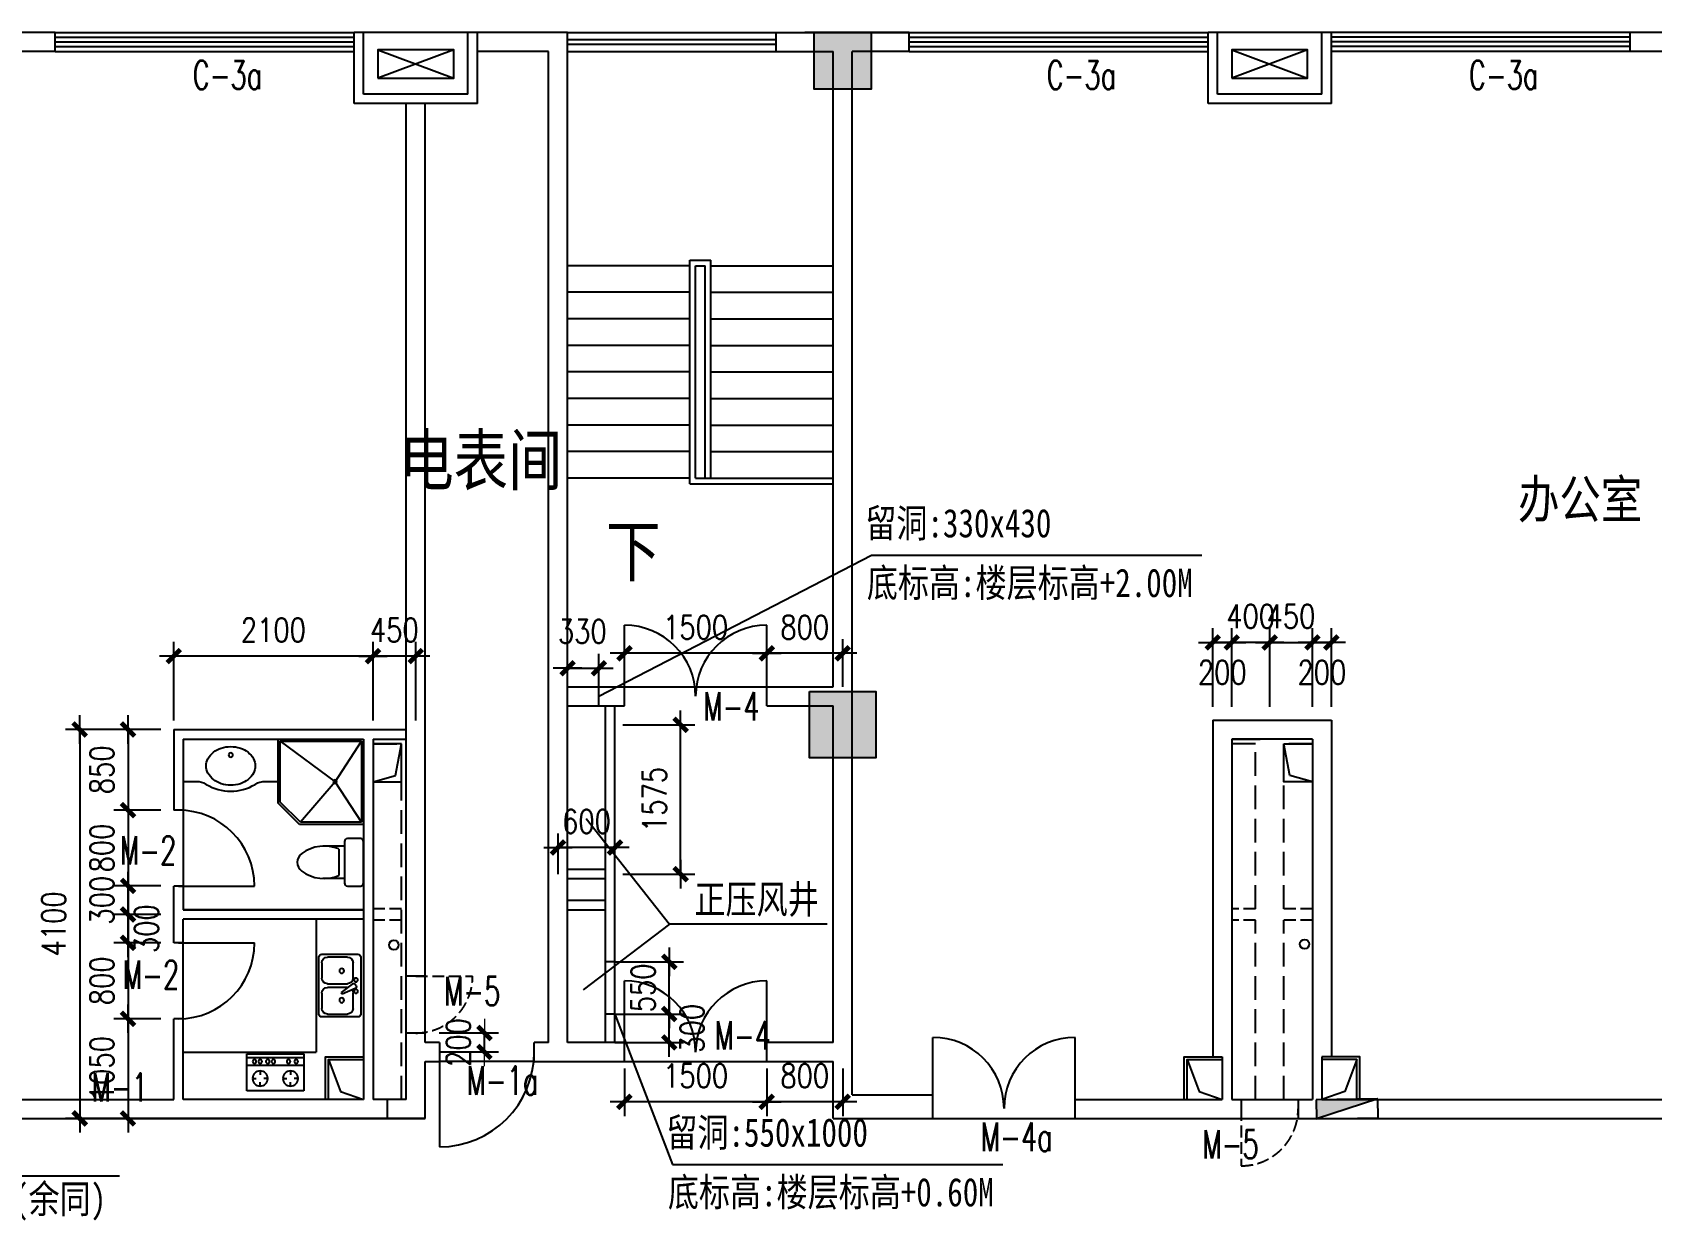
# Model space of a CAD drawing. Extents: x -357449 to -117302, y 127569 to 244935.
# Drawn here: x -150607 to -133542, y 219799 to 232327 of the extents above; entities that cross this region are included whole.
import ezdxf

# ---------------------------------------------------------------- set-up
doc = ezdxf.new("R2010")
doc.units = 0
doc.header["$MEASUREMENT"] = 0
doc.linetypes.add('DASH', pattern=[0.35, 0.25, -0.1])
doc.layers.get('0').update_dxf_attribs({"linetype": 'CONTINUOUS'})
doc.layers.get('DEFPOINTS').update_dxf_attribs({"linetype": 'CONTINUOUS'})
for name, color, linetype in [('1', 8, 'CONTINUOUS'), ('2', 4, 'CONTINUOUS'), ('COLUMN', 4, 'CONTINUOUS'), ('DIM', 7, 'CONTINUOUS'), ('F', 31, 'CONTINUOUS'), ('JAJU', 8, 'CONTINUOUS'), ('WALL', 1, 'CONTINUOUS'), ('WINDOW', 4, 'CONTINUOUS'), ('WINDOWS', 4, 'CONTINUOUS'), ('阳台', 4, 'CONTINUOUS')]:
    doc.layers.add(name, color=color, linetype=linetype)
doc.layers.add('AXIS', color=3, linetype='CONTINUOUS', lineweight=9)
doc.styles.add('CHINA', font='SimSun.ttf', dxfattribs={"width": 0.85, "height": 150})
doc.styles.add('DIM_FONT', font='SIMPLEX.shx', dxfattribs={"width": 0.8})
doc.styles.add('FS', font='txt.shx', dxfattribs={"width": 0.66, "height": 150, "bigfont": 'fs.shx'})
doc.styles.add('H1', font='SimSun.ttf')
doc.dimstyles.new('DIMN-200', dxfattribs={"dimtxt": 300, "dimasz": 1, "dimexe": 250, "dimexo": 0, "dimgap": 150, "dimtad": 1, "dimdec": 0, "dimdsep": 46, "dimtxsty": 'DIM_FONT', "dimblk": '_DIMX', "dimcen": 2.5, "dimclrd": 256, "dimclre": 256, "dimclrt": 4, "dimadec": 0, "dimazin": 0, "dimtfac": 1, "dimtdec": 0, "dimtix": 1, "dimtmove": 2, "dimatfit": 3, "dimldrblk": '_DIMX', "dimfxl": 0, "dimtolj": 1, "dimtzin": 0, "dimarcsym": 0})
doc.dimstyles.get("Standard").update_dxf_attribs({"dimtxt": 375, "dimasz": 1, "dimexe": 150, "dimexo": 0, "dimgap": 200, "dimtad": 1, "dimdec": 0, "dimzin": 0, "dimdsep": 46, "dimtxsty": 'DIM_FONT', "dimblk1": '_DIMX', "dimblk2": '_DIMX', "dimsah": 1, "dimcen": 200, "dimclrd": 256, "dimclre": 256, "dimclrt": 4, "dimadec": 0, "dimazin": 0, "dimtfac": 1, "dimtdec": 0, "dimtix": 1, "dimtmove": 2, "dimatfit": 3, "dimldrblk": '_DIMX', "dimfxl": 0, "dimtolj": 1, "dimtzin": 0, "dimarcsym": 0})

# ---------------------------------------------------------------- blocks, each defined once
blk = doc.blocks.new('A$C6F837C5C')
at = {"layer": '1'}
blk.add_lwpolyline([(259, 407, 0.078966), (157, 391, 0.088152), (76, 347, 0.105269), (19, 279, 0.121685), (0, 203, 0.121685), (19, 128, 0.105269), (76, 60, 0.088152), (157, 16, 0.078966), (259, 0, 0.078966), (360, 16, 0.088152), (441, 60, 0.105269), (498, 128, 0.121685), (517, 203, 0.121685), (498, 279, 0.105269), (441, 347, 0.088152), (360, 391, 0.078966)], format="xyb", close=True, dxfattribs=at)
blk.add_circle((259, 88), 22, dxfattribs=at)
blk = doc.blocks.new('A$C13156595')
for p, q in [((900, 900), (0, 900)), ((0, 900), (0, 0)), ((877, 877), (22, 877)), ((22, 877), (22, 22)), ((300, 450), (22, 877)), ((877, 877), (300, 450)), ((877, 234), (877, 877)), ((900, 225), (900, 900)), ((22, 22), (300, 450)), ((300, 450), (666, 22)), ((666, 22), (877, 234)), ((675, 0), (900, 225)), ((0, 0), (675, 0)), ((22, 22), (666, 22))]:
    blk.add_line(p, q)
blk.add_circle((300, 450), 18.7)
blk = doc.blocks.new('A$C571F03B5')
for p, q in [((0, 470), (0, 30)), ((170, 500), (30, 500)), ((200, 30), (200, 470)), ((200, 420), (430, 420)), ((260, 110), (260, 390)), ((30, 0), (170, 0)), ((200, 80), (430, 80))]:
    blk.add_line(p, q)
for centre, radius, start, end in [((30, 470), 30, 90, 180), ((170, 470), 30, 0, 90), ((413, 23), 398, 53.3619, 112.5495), ((590, 250), 110, 303.4509, 56.5491), ((30, 30), 30, 180, 270), ((170, 30), 30, 270, 0), ((413, 477), 398, 247.4505, 306.6381)]:
    blk.add_arc(centre, radius, start, end)
at = {"style": 'DIM_FONT', "text_generation_flag": 4, "width": 0.8, "flags": 9}
for tag in ['YSIZE', 'XSIZE']:
    blk.add_attdef(tag, (0, 250), '', height=0.5, rotation=90, dxfattribs=at)
blk = doc.blocks.new('A$C54757736')
for p, q in [((0, 410), (0, 30)), ((630, 440), (30, 440)), ((90, 360), (250, 360)), ((299, 382), (241, 246)), ((259, 236), (347, 355)), ((328, 393), (342, 385)), ((410, 360), (570, 360)), ((660, 30), (660, 410)), ((30, 90), (30, 300)), ((241, 246), (259, 236)), ((310, 299), (310, 90)), ((350, 90), (350, 300)), ((630, 300), (630, 90)), ((250, 30), (90, 30)), ((570, 30), (410, 30)), ((30, 0), (630, 0))]:
    blk.add_line(p, q)
for centre, radius in [((270, 390), 20), ((390, 390), 20), ((175, 240), 25), ((485, 240), 25)]:
    blk.add_circle(centre, radius)
for centre, radius, start, end in [((30, 410), 30, 90, 180), ((90, 300), 60, 90, 180), ((250, 300), 60, 56.607, 90), ((318, 375), 20, 60, 159.4623), ((332, 367), 20, 320.5377, 60), ((410, 300), 60, 90, 180), ((570, 300), 60, 360, 90), ((630, 410), 30, 360, 90), ((30, 30), 30, 180, 270), ((90, 90), 60, 180, 270), ((250, 90), 60, 270, 360), ((410, 90), 60, 180, 270), ((570, 90), 60, 270, 360), ((630, 30), 30, 270, 360)]:
    blk.add_arc(centre, radius, start, end)
blk = doc.blocks.new('A$C58910DAE')
for p, q in [((0, 600), (0, 0)), ((390, 600), (0, 600)), ((130, 540), (130, 500)), ((270, 0), (270, 600)), ((350, 0), (350, 600)), ((390, 0), (390, 600)), ((50, 460), (90, 460)), ((130, 380), (130, 420)), ((210, 460), (170, 460)), ((130, 220), (130, 180)), ((0, 0), (390, 0)), ((50, 140), (90, 140)), ((130, 60), (130, 100)), ((210, 140), (170, 140))]:
    blk.add_line(p, q)
for centre, radius in [((130, 460), 80), ((310, 520), 20), ((310, 440), 20), ((130, 140), 80), ((310, 280), 20), ((310, 220), 20), ((310, 140), 20), ((310, 80), 20)]:
    blk.add_circle(centre, radius)
blk = doc.blocks.new('_DIMX')
blk.add_line((-150, 0), (150, 0))
at = {"const_width": 50}
blk.add_lwpolyline([(-70, -70), (70, 70)], dxfattribs=at)
blk = doc.blocks.new('*D507')
at = {"layer": 'DEFPOINTS', "color": 0}
for p in [(-145067, 223732), (-145067, 223452), (-144467, 223452)]:
    blk.add_point(p, dxfattribs=at)
at = {"layer": 'WINDOW', "lineweight": -2}
for p, q in [((-145068, 223732), (-145069, 223732)), ((-145067, 223452), (-145067, 223882)), ((-144467, 223732), (-145067, 223732)), ((-144467, 223452), (-144467, 223882)), ((-144466, 223732), (-144465, 223732))]:
    blk.add_line(p, q, dxfattribs=at)
blk.add_blockref('_DIMX', (-145067, 223732), dxfattribs=at)
at = {"layer": 'WINDOW', "lineweight": -2, "rotation": 180}
blk.add_blockref('_DIMX', (-144467, 223732), dxfattribs=at)
at = {"layer": 'WINDOW', "color": 4, "insert": (-144767, 224007), "char_height": 250, "attachment_point": 5, "style": 'DIM_FONT'}
blk.add_mtext('\\A1;600', dxfattribs=at)
blk = doc.blocks.new('*D515')
at = {"layer": 'DEFPOINTS', "color": 0}
for p in [(-149117, 225751), (-149117, 225071), (-147017, 225071)]:
    blk.add_point(p, dxfattribs=at)
at = {"layer": 'WINDOWS', "lineweight": -2}
for p, q in [((-149117, 225071), (-149117, 225901)), ((-147017, 225071), (-147017, 225901)), ((-147018, 225751), (-149116, 225751))]:
    blk.add_line(p, q, dxfattribs=at)
at = {"layer": 'WINDOWS', "lineweight": -2, "rotation": 180}
blk.add_blockref('_DIMX', (-149117, 225751), dxfattribs=at)
at = {"layer": 'WINDOWS', "lineweight": -2}
blk.add_blockref('_DIMX', (-147017, 225751), dxfattribs=at)
at = {"layer": 'WINDOWS', "color": 4, "insert": (-148067, 226026), "char_height": 250, "attachment_point": 5, "style": 'DIM_FONT'}
blk.add_mtext('\\A1;2100', dxfattribs=at)
blk = doc.blocks.new('*D516')
at = {"layer": 'DEFPOINTS', "color": 0}
for p in [(-147017, 225751), (-147017, 225071), (-146567, 225071)]:
    blk.add_point(p, dxfattribs=at)
at = {"layer": 'WINDOWS', "lineweight": -2}
for p, q in [((-147017, 225071), (-147017, 225901)), ((-146567, 225071), (-146567, 225901)), ((-147018, 225751), (-147019, 225751)), ((-146567, 225751), (-147017, 225751)), ((-146566, 225751), (-146565, 225751))]:
    blk.add_line(p, q, dxfattribs=at)
blk.add_blockref('_DIMX', (-147017, 225751), dxfattribs=at)
at = {"layer": 'WINDOWS', "lineweight": -2, "rotation": 180}
blk.add_blockref('_DIMX', (-146567, 225751), dxfattribs=at)
at = {"layer": 'WINDOWS', "color": 4, "insert": (-146792, 226026), "char_height": 250, "attachment_point": 5, "style": 'DIM_FONT'}
blk.add_mtext('\\A1;450', dxfattribs=at)
blk = doc.blocks.new('*D526')
at = {"layer": 'DEFPOINTS', "color": 0}
for p in [(-149254, 224977), (-150108, 220877), (-149254, 220877)]:
    blk.add_point(p, dxfattribs=at)
at = {"layer": 'WINDOWS', "lineweight": -2}
for p, q in [((-149254, 224977), (-150258, 224977)), ((-150108, 224976), (-150108, 220878)), ((-149254, 220877), (-150258, 220877))]:
    blk.add_line(p, q, dxfattribs=at)
for p, rotation in [((-150108, 224977), 90), ((-150108, 220877), 270)]:
    blk.add_blockref('_DIMX', p, dxfattribs=dict(at, rotation=rotation))
at = {"layer": 'WINDOWS', "color": 4, "insert": (-150383, 222927), "char_height": 250, "attachment_point": 5, "rotation": 90, "style": 'DIM_FONT'}
blk.add_mtext('\\A1;4100', dxfattribs=at)
blk = doc.blocks.new('*D525')
at = {"layer": 'DEFPOINTS', "color": 0}
for p in [(-149254, 223027), (-149599, 222727), (-149254, 222727)]:
    blk.add_point(p, dxfattribs=at)
at = {"layer": 'WINDOW', "lineweight": -2}
for p, q in [((-149254, 223027), (-149749, 223027)), ((-149599, 223028), (-149599, 223029)), ((-149599, 223027), (-149599, 222727)), ((-149254, 222727), (-149749, 222727)), ((-149599, 222726), (-149599, 222725))]:
    blk.add_line(p, q, dxfattribs=at)
for p, rotation in [((-149599, 223027), 270), ((-149599, 222727), 90)]:
    blk.add_blockref('_DIMX', p, dxfattribs=dict(at, rotation=rotation))
at = {"layer": 'WINDOW', "color": 4, "insert": (-149404, 222877), "char_height": 250, "attachment_point": 5, "rotation": 90, "style": 'DIM_FONT'}
blk.add_mtext('\\A1;300', dxfattribs=at)
blk = doc.blocks.new('*D523')
at = {"layer": 'DEFPOINTS', "color": 0}
for p in [(-149254, 223327), (-149599, 223027), (-149254, 223027)]:
    blk.add_point(p, dxfattribs=at)
at = {"layer": 'WINDOW', "lineweight": -2}
for p, q in [((-149254, 223327), (-149749, 223327)), ((-149599, 223328), (-149599, 223329)), ((-149599, 223327), (-149599, 223027)), ((-149254, 223027), (-149749, 223027)), ((-149599, 223026), (-149599, 223025))]:
    blk.add_line(p, q, dxfattribs=at)
for p, rotation in [((-149599, 223327), 270), ((-149599, 223027), 90)]:
    blk.add_blockref('_DIMX', p, dxfattribs=dict(at, rotation=rotation))
at = {"layer": 'WINDOW', "color": 4, "insert": (-149874, 223177), "char_height": 250, "attachment_point": 5, "rotation": 90, "style": 'DIM_FONT'}
blk.add_mtext('\\A1;300', dxfattribs=at)
blk = doc.blocks.new('*D522')
at = {"layer": 'DEFPOINTS', "color": 0}
for p in [(-149254, 224127), (-149599, 223327), (-149254, 223327)]:
    blk.add_point(p, dxfattribs=at)
at = {"layer": 'WINDOW', "lineweight": -2}
for p, q in [((-149254, 224127), (-149749, 224127)), ((-149599, 224128), (-149599, 224129)), ((-149599, 224127), (-149599, 223327)), ((-149254, 223327), (-149749, 223327)), ((-149599, 223326), (-149599, 223325))]:
    blk.add_line(p, q, dxfattribs=at)
for p, rotation in [((-149599, 224127), 270), ((-149599, 223327), 90)]:
    blk.add_blockref('_DIMX', p, dxfattribs=dict(at, rotation=rotation))
at = {"layer": 'WINDOW', "color": 4, "insert": (-149874, 223727), "char_height": 250, "attachment_point": 5, "rotation": 90, "style": 'DIM_FONT'}
blk.add_mtext('\\A1;800', dxfattribs=at)
blk = doc.blocks.new('*D521')
at = {"layer": 'DEFPOINTS', "color": 0}
for p in [(-149254, 224977), (-149599, 224127), (-149254, 224127)]:
    blk.add_point(p, dxfattribs=at)
at = {"layer": 'WINDOW', "lineweight": -2}
for p, q in [((-149254, 224977), (-149749, 224977)), ((-149599, 224976), (-149599, 224128)), ((-149254, 224127), (-149749, 224127))]:
    blk.add_line(p, q, dxfattribs=at)
for p, rotation in [((-149599, 224977), 90), ((-149599, 224127), 270)]:
    blk.add_blockref('_DIMX', p, dxfattribs=dict(at, rotation=rotation))
at = {"layer": 'WINDOW', "color": 4, "insert": (-149874, 224552), "char_height": 250, "attachment_point": 5, "rotation": 90, "style": 'DIM_FONT'}
blk.add_mtext('\\A1;850', dxfattribs=at)
blk = doc.blocks.new('*D524')
at = {"layer": 'DEFPOINTS', "color": 0}
for p in [(-149254, 222727), (-149599, 221927), (-149254, 221927)]:
    blk.add_point(p, dxfattribs=at)
at = {"layer": 'WINDOW', "lineweight": -2}
for p, q in [((-149254, 222727), (-149749, 222727)), ((-149599, 222728), (-149599, 222729)), ((-149599, 222727), (-149599, 221927)), ((-149254, 221927), (-149749, 221927)), ((-149599, 221926), (-149599, 221925))]:
    blk.add_line(p, q, dxfattribs=at)
for p, rotation in [((-149599, 222727), 270), ((-149599, 221927), 90)]:
    blk.add_blockref('_DIMX', p, dxfattribs=dict(at, rotation=rotation))
at = {"layer": 'WINDOW', "color": 4, "insert": (-149874, 222327), "char_height": 250, "attachment_point": 5, "rotation": 90, "style": 'DIM_FONT'}
blk.add_mtext('\\A1;800', dxfattribs=at)
blk = doc.blocks.new('*D520')
at = {"layer": 'DEFPOINTS', "color": 0}
for p in [(-149254, 221927), (-149599, 220877), (-149254, 220877)]:
    blk.add_point(p, dxfattribs=at)
at = {"layer": 'WINDOW', "lineweight": -2}
for p, q in [((-149254, 221927), (-149749, 221927)), ((-149599, 221926), (-149599, 220878)), ((-149254, 220877), (-149749, 220877))]:
    blk.add_line(p, q, dxfattribs=at)
for p, rotation in [((-149599, 221927), 90), ((-149599, 220877), 270)]:
    blk.add_blockref('_DIMX', p, dxfattribs=dict(at, rotation=rotation))
at = {"layer": 'WINDOW', "color": 4, "insert": (-149874, 221402), "char_height": 250, "attachment_point": 5, "rotation": 90, "style": 'DIM_FONT'}
blk.add_mtext('\\A1;1050', dxfattribs=at)
blk = doc.blocks.new('*D721')
at = {"layer": 'DEFPOINTS', "color": 0}
for p in [(-144367, 225780), (-144367, 225427), (-142867, 225427)]:
    blk.add_point(p, dxfattribs=at)
at = {"layer": 'WINDOW', "lineweight": -2}
for p, q in [((-144367, 225427), (-144367, 225930)), ((-142868, 225780), (-144366, 225780)), ((-142867, 225427), (-142867, 225930))]:
    blk.add_line(p, q, dxfattribs=at)
at = {"layer": 'WINDOW', "lineweight": -2, "rotation": 180}
blk.add_blockref('_DIMX', (-144367, 225780), dxfattribs=at)
at = {"layer": 'WINDOW', "lineweight": -2}
blk.add_blockref('_DIMX', (-142867, 225780), dxfattribs=at)
at = {"layer": 'WINDOW', "color": 4, "insert": (-143617, 226055), "char_height": 250, "attachment_point": 5, "style": 'DIM_FONT'}
blk.add_mtext('\\A1;1500', dxfattribs=at)
blk = doc.blocks.new('*D720')
at = {"layer": 'DEFPOINTS', "color": 0}
for p in [(-142867, 225780), (-142867, 225427), (-142067, 225427)]:
    blk.add_point(p, dxfattribs=at)
at = {"layer": 'WINDOW', "lineweight": -2}
for p, q in [((-142868, 225780), (-142869, 225780)), ((-142867, 225427), (-142867, 225930)), ((-142067, 225780), (-142867, 225780)), ((-142067, 225427), (-142067, 225930)), ((-142066, 225780), (-142065, 225780))]:
    blk.add_line(p, q, dxfattribs=at)
blk.add_blockref('_DIMX', (-142867, 225780), dxfattribs=at)
at = {"layer": 'WINDOW', "lineweight": -2, "rotation": 180}
blk.add_blockref('_DIMX', (-142067, 225780), dxfattribs=at)
at = {"layer": 'WINDOW', "color": 4, "insert": (-142467, 226055), "char_height": 250, "attachment_point": 5, "style": 'DIM_FONT'}
blk.add_mtext('\\A1;800', dxfattribs=at)
blk = doc.blocks.new('*D722')
at = {"layer": 'DEFPOINTS', "color": 0}
for p in [(-142867, 221404), (-142067, 221404), (-142867, 221051)]:
    blk.add_point(p, dxfattribs=at)
at = {"layer": 'WINDOW', "lineweight": -2}
for p, q in [((-142867, 221404), (-142867, 220901)), ((-142067, 221404), (-142067, 220901)), ((-142868, 221051), (-142869, 221051)), ((-142067, 221051), (-142867, 221051)), ((-142066, 221051), (-142065, 221051))]:
    blk.add_line(p, q, dxfattribs=at)
blk.add_blockref('_DIMX', (-142867, 221051), dxfattribs=at)
at = {"layer": 'WINDOW', "lineweight": -2, "rotation": 180}
blk.add_blockref('_DIMX', (-142067, 221051), dxfattribs=at)
at = {"layer": 'WINDOW', "color": 4, "insert": (-142467, 221326), "char_height": 250, "attachment_point": 5, "style": 'DIM_FONT'}
blk.add_mtext('\\A1;800', dxfattribs=at)
blk = doc.blocks.new('*D723')
at = {"layer": 'DEFPOINTS', "color": 0}
for p in [(-144367, 221404), (-142867, 221404), (-144367, 221051)]:
    blk.add_point(p, dxfattribs=at)
at = {"layer": 'WINDOW', "lineweight": -2}
for p, q in [((-144367, 221404), (-144367, 220901)), ((-142867, 221404), (-142867, 220901)), ((-142868, 221051), (-144366, 221051))]:
    blk.add_line(p, q, dxfattribs=at)
at = {"layer": 'WINDOW', "lineweight": -2, "rotation": 180}
blk.add_blockref('_DIMX', (-144367, 221051), dxfattribs=at)
at = {"layer": 'WINDOW', "lineweight": -2}
blk.add_blockref('_DIMX', (-142867, 221051), dxfattribs=at)
at = {"layer": 'WINDOW', "color": 4, "insert": (-143617, 221326), "char_height": 250, "attachment_point": 5, "style": 'DIM_FONT'}
blk.add_mtext('\\A1;1500', dxfattribs=at)
blk = doc.blocks.new('*D765')
at = {"layer": 'DEFPOINTS', "color": 0}
for p in [(-138167, 225895), (-138167, 225215), (-137967, 225215)]:
    blk.add_point(p, dxfattribs=at)
at = {"layer": 'WINDOW', "lineweight": -2}
for p, q in [((-138167, 225215), (-138167, 226045)), ((-137967, 225215), (-137967, 226045)), ((-138168, 225895), (-138169, 225895)), ((-137967, 225895), (-138167, 225895)), ((-137966, 225895), (-137965, 225895))]:
    blk.add_line(p, q, dxfattribs=at)
blk.add_blockref('_DIMX', (-138167, 225895), dxfattribs=at)
at = {"layer": 'WINDOW', "lineweight": -2, "rotation": 180}
blk.add_blockref('_DIMX', (-137967, 225895), dxfattribs=at)
at = {"layer": 'WINDOW', "color": 4, "insert": (-138067, 225579), "char_height": 250, "attachment_point": 5, "style": 'DIM_FONT'}
blk.add_mtext('\\A1;200', dxfattribs=at)
blk = doc.blocks.new('*D764')
at = {"layer": 'DEFPOINTS', "color": 0}
for p in [(-136917, 225895), (-137117, 225215), (-136917, 225215)]:
    blk.add_point(p, dxfattribs=at)
at = {"layer": 'WINDOW', "lineweight": -2}
for p, q in [((-137117, 225215), (-137117, 226045)), ((-136917, 225215), (-136917, 226045)), ((-137118, 225895), (-137119, 225895)), ((-137117, 225895), (-136917, 225895)), ((-136916, 225895), (-136915, 225895))]:
    blk.add_line(p, q, dxfattribs=at)
blk.add_blockref('_DIMX', (-137117, 225895), dxfattribs=at)
at = {"layer": 'WINDOW', "lineweight": -2, "rotation": 180}
blk.add_blockref('_DIMX', (-136917, 225895), dxfattribs=at)
at = {"layer": 'WINDOW', "color": 4, "insert": (-137017, 225579), "char_height": 250, "attachment_point": 5, "style": 'DIM_FONT'}
blk.add_mtext('\\A1;200', dxfattribs=at)
blk = doc.blocks.new('*D763')
at = {"layer": 'DEFPOINTS', "color": 0}
for p in [(-137967, 225895), (-137967, 225215), (-137567, 225215)]:
    blk.add_point(p, dxfattribs=at)
at = {"layer": 'WINDOWS', "lineweight": -2}
for p, q in [((-137967, 225215), (-137967, 226045)), ((-137567, 225215), (-137567, 226045)), ((-137968, 225895), (-137969, 225895)), ((-137567, 225895), (-137967, 225895)), ((-137566, 225895), (-137565, 225895))]:
    blk.add_line(p, q, dxfattribs=at)
blk.add_blockref('_DIMX', (-137967, 225895), dxfattribs=at)
at = {"layer": 'WINDOWS', "lineweight": -2, "rotation": 180}
blk.add_blockref('_DIMX', (-137567, 225895), dxfattribs=at)
at = {"layer": 'WINDOWS', "color": 4, "insert": (-137767, 226170), "char_height": 250, "attachment_point": 5, "style": 'DIM_FONT'}
blk.add_mtext('\\A1;400', dxfattribs=at)
blk = doc.blocks.new('*D762')
at = {"layer": 'DEFPOINTS', "color": 0}
for p in [(-137117, 225895), (-137567, 225215), (-137117, 225215)]:
    blk.add_point(p, dxfattribs=at)
at = {"layer": 'WINDOWS', "lineweight": -2}
for p, q in [((-137567, 225215), (-137567, 226045)), ((-137117, 225215), (-137117, 226045)), ((-137568, 225895), (-137569, 225895)), ((-137567, 225895), (-137117, 225895)), ((-137116, 225895), (-137115, 225895))]:
    blk.add_line(p, q, dxfattribs=at)
blk.add_blockref('_DIMX', (-137567, 225895), dxfattribs=at)
at = {"layer": 'WINDOWS', "lineweight": -2, "rotation": 180}
blk.add_blockref('_DIMX', (-137117, 225895), dxfattribs=at)
at = {"layer": 'WINDOWS', "color": 4, "insert": (-137342, 226170), "char_height": 250, "attachment_point": 5, "style": 'DIM_FONT'}
blk.add_mtext('\\A1;450', dxfattribs=at)
blk = doc.blocks.new('A$C7A4B52A7')
at = {"layer": '1'}
for p, q in [((45570, 3633), (44920, 3623)), ((44920, 3623), (44923, 3423)), ((45570, 3633), (44923, 3423)), ((45573, 3433), (45570, 3633)), ((44923, 3423), (45573, 3433))]:
    blk.add_line(p, q, dxfattribs=at)
blk.add_solid([(45567, 3631), (44921, 3622), (44926, 3426)], dxfattribs=at)
blk = doc.blocks.new('*D1195')
at = {"layer": 'DEFPOINTS', "color": 0}
for p in [(-144467, 222527), (-143895, 222527), (-144467, 221977)]:
    blk.add_point(p, dxfattribs=at)
at = {"layer": 'WINDOW', "lineweight": -2}
for p, q in [((-144467, 222527), (-143745, 222527)), ((-143895, 222528), (-143895, 222529)), ((-143895, 221977), (-143895, 222527)), ((-144467, 221977), (-143745, 221977)), ((-143895, 221976), (-143895, 221975))]:
    blk.add_line(p, q, dxfattribs=at)
for p, rotation in [((-143895, 222527), 270), ((-143895, 221977), 90)]:
    blk.add_blockref('_DIMX', p, dxfattribs=dict(at, rotation=rotation))
at = {"layer": 'WINDOW', "color": 4, "insert": (-144170, 222252), "char_height": 250, "attachment_point": 5, "rotation": 90, "style": 'DIM_FONT'}
blk.add_mtext('\\A1;550', dxfattribs=at)
blk = doc.blocks.new('*D1194')
at = {"layer": 'DEFPOINTS', "color": 0}
for p in [(-144467, 221977), (-143895, 221977), (-144467, 221677)]:
    blk.add_point(p, dxfattribs=at)
at = {"layer": 'WINDOW', "lineweight": -2}
for p, q in [((-144467, 221977), (-143745, 221977)), ((-143895, 221978), (-143895, 221979)), ((-143895, 221677), (-143895, 221977)), ((-144467, 221677), (-143745, 221677)), ((-143895, 221676), (-143895, 221675))]:
    blk.add_line(p, q, dxfattribs=at)
for p, rotation in [((-143895, 221977), 270), ((-143895, 221677), 90)]:
    blk.add_blockref('_DIMX', p, dxfattribs=dict(at, rotation=rotation))
at = {"layer": 'WINDOW', "color": 4, "insert": (-143654, 221827), "char_height": 250, "attachment_point": 5, "rotation": 90, "style": 'DIM_FONT'}
blk.add_mtext('\\A1;300', dxfattribs=at)
blk = doc.blocks.new('*D1255')
at = {"layer": 'AXIS', "lineweight": -2}
for p, q in [((-146318, 221777), (-145693, 221777)), ((-145843, 221778), (-145843, 221779)), ((-145843, 221577), (-145843, 221777)), ((-146318, 221577), (-145693, 221577)), ((-145843, 221576), (-145843, 221575))]:
    blk.add_line(p, q, dxfattribs=at)
at = {"layer": 'DEFPOINTS', "color": 0}
for p in [(-146318, 221777), (-145843, 221777), (-146318, 221577)]:
    blk.add_point(p, dxfattribs=at)
at = {"layer": 'AXIS', "lineweight": -2}
for p, rotation in [((-145843, 221777), 270), ((-145843, 221577), 90)]:
    blk.add_blockref('_DIMX', p, dxfattribs=dict(at, rotation=rotation))
at = {"layer": 'AXIS', "color": 4, "insert": (-146118, 221677), "char_height": 250, "attachment_point": 5, "rotation": 90, "style": 'DIM_FONT'}
blk.add_mtext('\\A1;200', dxfattribs=at)

msp = doc.modelspace()

# ---------------------------------------------------------------- hatches: boundary and pattern name
at = {"layer": 'COLUMN'}
msp.add_hatch(color=256, dxfattribs=at).paths.add_polyline_path([(-141766.67, 232326.59), (-142366.67, 232326.59), (-142366.67, 231726.59), (-141766.67, 231726.59)])
h = msp.add_hatch(color=256, dxfattribs=at)
h.paths.add_polyline_path([(-142166.67, 225276.59), (-142416.67, 225276.59), (-142416.67, 225026.59), (-142270.12, 225026.59)], flags=16)
h.paths.add_polyline_path([(-141716.67, 225376.59), (-142416.67, 225376.59), (-142416.67, 225276.59), (-142166.67, 225276.59), (-142166.67, 225026.59), (-141966.67, 225026.59), (-141966.67, 225276.59), (-141716.67, 225276.59)])
h.paths.add_polyline_path([(-142166.67, 225276.59), (-142270.12, 225026.59), (-142166.67, 225026.59)], flags=16)
h.paths.add_polyline_path([(-142166.67, 225026.59), (-142270.12, 225026.59), (-142414.95, 224676.59), (-142166.67, 224676.59)])
h.paths.add_polyline_path([(-142270.12, 225026.59), (-142416.67, 225026.59), (-142416.67, 224676.59), (-142414.95, 224676.59)])
h.paths.add_polyline_path([(-141966.67, 225026.59), (-142166.67, 225026.59), (-142166.67, 224676.59), (-141966.67, 224676.59)])
h.paths.add_polyline_path([(-141716.67, 225026.59), (-141966.67, 225026.59), (-141966.67, 224676.59), (-141716.67, 224676.59)])
h.paths.add_polyline_path([(-141716.67, 225276.59), (-141966.67, 225276.59), (-141966.67, 225026.59), (-141716.67, 225026.59)], flags=16)

# ---------------------------------------------------------------- linework, layer by layer
at = {"layer": '1'}
for p, q in [((-146166.67, 232142.49), (-146966.67, 231842.49)), ((-146966.67, 232142.49), (-146166.67, 231842.49)), ((-137966.67, 232142.49), (-137166.67, 231842.49)), ((-137166.67, 232142.49), (-137966.67, 231842.49)), ((-148016.67, 224876.59), (-148016.67, 224426.59)), ((-148877.23, 224426.59), (-149016.67, 224426.59)), ((-148016.67, 224426.59), (-148156.12, 224426.59)), ((-147616.67, 222976.59), (-147616.67, 221576.59)), ((-146466.67, 222376.59), (-146666.67, 222376.59)), ((-146466.67, 221776.59), (-146666.67, 221776.59)), ((-149016.67, 221576.59), (-147616.67, 221576.59)), ((-147486.67, 221496.59), (-147358.83, 221161.03)), ((-138436.67, 221496.59), (-138308.83, 221161.03)), ((-136646.67, 221496.59), (-136774.51, 221161.03)), ((-147358.83, 221161.03), (-147116.67, 221076.59)), ((-146866.67, 221076.59), (-146866.67, 220876.59)), ((-138308.83, 221161.03), (-138066.67, 221076.59)), ((-137866.67, 221076.59), (-137866.67, 220876.59)), ((-137266.67, 221076.59), (-137266.67, 220876.59)), ((-136774.51, 221161.03), (-137016.67, 221076.59))]:
    msp.add_line(p, q, dxfattribs=at)
for points in [[(-146966.67, 231842.49), (-146166.67, 231842.49), (-146166.67, 232142.49), (-146966.67, 232142.49)], [(-137966.67, 231842.49), (-137166.67, 231842.49), (-137166.67, 232142.49), (-137966.67, 232142.49)]]:
    msp.add_lwpolyline(points, close=True, dxfattribs=at)
for points in [[(-147516.67, 221076.59), (-147516.67, 221076.59), (-147516.67, 221526.59), (-147116.67, 221526.59)], [(-138466.67, 221076.59), (-138466.67, 221076.59), (-138466.67, 221526.59), (-138066.67, 221526.59)], [(-136616.67, 221076.59), (-136616.67, 221076.59), (-136616.67, 221526.59), (-137016.67, 221526.59)], [(-147486.67, 221076.59), (-147486.67, 221496.59), (-147116.67, 221496.59)], [(-138436.67, 221076.59), (-138436.67, 221496.59), (-138066.67, 221496.59)], [(-136646.67, 221076.59), (-136646.67, 221496.59), (-137016.67, 221496.59)]]:
    msp.add_lwpolyline(points, dxfattribs=at)
for centre, radius, start, end in [((-148877.23, 224226.59), 200, 58.997281, 90), ((-148156.12, 224226.59), 200, 90, 121.002719), ((-148516.67, 224826.59), 500, 238.997281, 301.002719)]:
    msp.add_arc(centre, radius, start, end, dxfattribs=at)
at = {"layer": '2'}
for p, q in [((-144966.67, 225226.59), (-144966.67, 225426.59)), ((-144636.67, 225226.59), (-144636.67, 225426.59))]:
    msp.add_line(p, q, dxfattribs=at)
at = {"layer": '2', "color": 4}
msp.add_lwpolyline([(-154696.4, 221022.23), (-154231.71, 220271.72), (-149689.62, 220271.72)], dxfattribs=at)
at = {"layer": 'COLUMN'}
for p, q in [((-143676.67, 227566.59), (-143676.67, 229926.59)), ((-143676.67, 229926.59), (-143456.67, 229926.59)), ((-143456.67, 227626.59), (-143456.67, 229926.59)), ((-143676.67, 229866.59), (-144966.67, 229866.59)), ((-143616.67, 229866.59), (-143516.67, 229866.59)), ((-143616.67, 227626.59), (-143616.67, 229866.59)), ((-143516.67, 227626.59), (-143516.67, 229866.59)), ((-143456.67, 229866.59), (-142166.67, 229866.59)), ((-143676.67, 229586.59), (-144966.67, 229586.59)), ((-143456.67, 229586.59), (-142166.67, 229586.59)), ((-143676.67, 229306.59), (-144966.67, 229306.59)), ((-143456.67, 229306.59), (-142166.67, 229306.59)), ((-143676.67, 229026.59), (-144966.67, 229026.59)), ((-143456.67, 229026.59), (-142166.67, 229026.59)), ((-143676.67, 228746.59), (-144966.67, 228746.59)), ((-143456.67, 228746.59), (-142166.67, 228746.59)), ((-143676.67, 228466.59), (-144966.67, 228466.59)), ((-143456.67, 228466.59), (-142166.67, 228466.59)), ((-143676.67, 228186.59), (-144966.67, 228186.59)), ((-143456.67, 228186.59), (-142166.67, 228186.59)), ((-143676.67, 227906.59), (-144966.67, 227906.59)), ((-143456.67, 227906.59), (-142166.67, 227906.59)), ((-143676.67, 227626.59), (-144966.67, 227626.59)), ((-143676.67, 227566.59), (-142166.67, 227566.59)), ((-143616.67, 227626.59), (-142166.67, 227626.59)), ((-143456.67, 227626.59), (-142166.67, 227626.59)), ((-144636.67, 225326.59), (-141764.58, 226815.25)), ((-141764.58, 226815.25), (-138282.45, 226815.25)), ((-144466.67, 221976.59), (-143861.43, 220391.21)), ((-141116.67, 220980.76), (-141116.67, 221730.76)), ((-139616.67, 220980.76), (-139616.67, 221730.76)), ((-141116.67, 220876.59), (-139616.67, 220876.59)), ((-143861.43, 220391.21), (-140379.3, 220391.21))]:
    msp.add_line(p, q, dxfattribs=at)
for points in [[(-142366.67, 232326.59), (-141766.67, 232326.59), (-141766.67, 231726.59), (-142366.67, 231726.59)], [(-142416.67, 225376.59), (-141716.67, 225376.59), (-141716.67, 224676.59), (-142416.67, 224676.59)]]:
    msp.add_lwpolyline(points, close=True, dxfattribs=at)
msp.add_lwpolyline([(-142811.67, 228973.29, 0, 60, 0), (-142811.67, 229223.29, 0, 0, 0), (-142811.67, 230366.59, 0, 0, 0), (-144321.67, 230366.59, 0, 0, 0), (-144321.67, 227376.59, 0, 0, 0)], format="xyseb", dxfattribs=at)
for centre, start, end in [((-141116.67, 220980.76), 0, 90), ((-139616.67, 220980.76), 90, 180)]:
    msp.add_arc(centre, 750, start, end, dxfattribs=at)
at = {"layer": 'DIM'}
for centre in [(-146796.92, 222704.81), (-137199.45, 222714.17)]:
    msp.add_circle(centre, 50, dxfattribs=at)
at = {"layer": 'JAJU', "color": 8}
for p, q in [((-150366.67, 232176.59), (-147216.67, 232176.59)), ((-150366.67, 232126.59), (-147216.67, 232126.59)), ((-141366.67, 232176.59), (-138216.67, 232176.59)), ((-141366.67, 232126.59), (-138216.67, 232126.59)), ((-133766.67, 232176.59), (-136916.67, 232176.59)), ((-133766.67, 232126.59), (-136916.67, 232126.59))]:
    msp.add_line(p, q, dxfattribs=at)
at = {"layer": 'WALL'}
for p, q in [((-150366.67, 232326.59), (-151766.67, 232326.59)), ((-150366.67, 232326.59), (-151466.67, 232326.59)), ((-150366.67, 232126.59), (-150366.67, 232326.59)), ((-147116.67, 232326.59), (-147216.67, 232326.59)), ((-147216.67, 231576.59), (-147216.67, 232326.59)), ((-147116.67, 231676.59), (-147116.67, 232326.59)), ((-145916.67, 232326.59), (-146016.67, 232326.59)), ((-146016.67, 231676.59), (-146016.67, 232326.59)), ((-145916.67, 231576.59), (-145916.67, 232326.59)), ((-144966.67, 232326.59), (-145916.67, 232326.59)), ((-144966.67, 225426.59), (-144966.67, 232326.59)), ((-142766.67, 232126.59), (-142766.67, 232326.59)), ((-142766.67, 232326.59), (-141666.67, 232326.59)), ((-142766.67, 232326.59), (-141366.67, 232326.59)), ((-141366.67, 232326.59), (-142466.67, 232326.59)), ((-141366.67, 232326.59), (-142466.67, 232326.59)), ((-141366.67, 232126.59), (-141366.67, 232326.59)), ((-138216.67, 231576.59), (-138216.67, 232326.59)), ((-138116.67, 232326.59), (-138216.67, 232326.59)), ((-138116.67, 231676.59), (-138116.67, 232326.59)), ((-137016.67, 231676.59), (-137016.67, 232326.59)), ((-136916.67, 232326.59), (-137016.67, 232326.59)), ((-136916.67, 231576.59), (-136916.67, 232326.59)), ((-132366.67, 232326.59), (-133766.67, 232326.59)), ((-133766.67, 232126.59), (-133766.67, 232326.59)), ((-150366.67, 232126.59), (-150966.67, 232126.59)), ((-145166.67, 232126.59), (-145916.67, 232126.59)), ((-145166.67, 221676.59), (-145166.67, 232126.59)), ((-142766.67, 232126.59), (-142166.67, 232126.59)), ((-142166.67, 225426.59), (-142166.67, 232126.59)), ((-141966.67, 221126.59), (-141966.67, 232126.59)), ((-141366.67, 232126.59), (-141966.67, 232126.59)), ((-133166.67, 232126.59), (-133766.67, 232126.59)), ((-145916.67, 231576.59), (-147216.67, 231576.59)), ((-146016.67, 231676.59), (-147116.67, 231676.59)), ((-146666.67, 224976.59), (-146666.67, 231576.59)), ((-146466.67, 221676.59), (-146466.67, 231576.59)), ((-136916.67, 231576.59), (-138216.67, 231576.59)), ((-137016.67, 231676.59), (-138116.67, 231676.59)), ((-144966.67, 225426.59), (-144366.67, 225426.59)), ((-144366.67, 225226.59), (-144366.67, 225426.59)), ((-142866.67, 225226.59), (-142866.67, 225426.59)), ((-142866.67, 225426.59), (-142166.67, 225426.59)), ((-144966.67, 225226.59), (-144366.67, 225226.59)), ((-144966.67, 221676.59), (-144966.67, 225226.59)), ((-144566.67, 221676.59), (-144566.67, 225226.59)), ((-144466.67, 221676.59), (-144466.67, 225226.59)), ((-142866.67, 225226.59), (-142166.67, 225226.59)), ((-142166.67, 221676.59), (-142166.67, 225226.59)), ((-149116.67, 224976.59), (-146666.67, 224976.59)), ((-149116.67, 224976.59), (-149116.67, 224126.59)), ((-146666.67, 223076.59), (-146666.67, 224976.59)), ((-138166.67, 225076.59), (-136916.67, 225076.59)), ((-138166.67, 225076.59), (-138166.67, 221526.59)), ((-136916.67, 225076.59), (-136916.67, 221526.59)), ((-149016.67, 224876.59), (-147116.67, 224876.59)), ((-149016.67, 224876.59), (-149016.67, 224126.59)), ((-147116.67, 224876.59), (-147116.67, 221076.59)), ((-147016.67, 224876.59), (-146666.67, 224876.59)), ((-147016.67, 224876.59), (-147016.67, 221076.59)), ((-137116.67, 224876.59), (-137966.67, 224876.59)), ((-137966.67, 224876.59), (-137666.67, 224876.59)), ((-137966.67, 224876.59), (-137966.67, 221076.59)), ((-137116.67, 224876.59), (-137116.67, 221076.59)), ((-149016.67, 224126.59), (-149116.67, 224126.59)), ((-144566.67, 223501.59), (-144966.67, 223501.59)), ((-144566.67, 223401.59), (-144966.67, 223401.59)), ((-149116.67, 222726.59), (-149116.67, 223326.59)), ((-149016.67, 223326.59), (-149116.67, 223326.59)), ((-149016.67, 223326.59), (-149016.67, 223076.59)), ((-147116.67, 223076.59), (-149016.67, 223076.59)), ((-149016.67, 223076.59), (-147116.67, 223076.59)), ((-146666.67, 221076.59), (-146666.67, 223076.59)), ((-144966.67, 223176.59), (-144566.67, 223176.59)), ((-144966.67, 223076.59), (-144566.67, 223076.59)), ((-147116.67, 222976.59), (-149016.67, 222976.59)), ((-149016.67, 222726.59), (-149016.67, 222976.59)), ((-149016.67, 222726.59), (-149116.67, 222726.59)), ((-149016.67, 221926.59), (-149116.67, 221926.59)), ((-149116.67, 221076.59), (-149116.67, 221926.59)), ((-149016.67, 221076.59), (-149016.67, 221926.59)), ((-146317.53, 221676.59), (-146466.67, 221676.59)), ((-146317.53, 221676.59), (-146317.53, 221476.59)), ((-145317.53, 221476.59), (-145317.53, 221676.59)), ((-145166.67, 221676.59), (-145317.53, 221676.59)), ((-144366.67, 221676.59), (-144966.67, 221676.59)), ((-144366.67, 221476.59), (-144366.67, 221676.59)), ((-142166.67, 221676.59), (-142866.67, 221676.59)), ((-142866.67, 221476.59), (-142866.67, 221676.59)), ((-138166.67, 221526.59), (-138066.67, 221526.59)), ((-138066.67, 221526.59), (-138066.67, 221076.59)), ((-137016.67, 221526.59), (-137016.67, 221076.59)), ((-136916.67, 221526.59), (-137016.67, 221526.59)), ((-146466.67, 221476.59), (-146317.53, 221476.59)), ((-146466.67, 220876.59), (-146466.67, 221476.59)), ((-145317.53, 221476.59), (-144366.67, 221476.59)), ((-142866.67, 221476.59), (-142166.67, 221476.59)), ((-142166.67, 220876.59), (-142166.67, 221476.59)), ((-151416.67, 221076.59), (-149116.67, 221076.59)), ((-147116.67, 221076.59), (-149016.67, 221076.59)), ((-146666.67, 221076.59), (-147016.67, 221076.59)), ((-141966.67, 221126.59), (-141116.67, 221126.59)), ((-141116.67, 220876.59), (-141116.67, 221126.59)), ((-139616.67, 221076.59), (-138066.67, 221076.59)), ((-139616.67, 220876.59), (-139616.67, 221076.59)), ((-137966.67, 221076.59), (-137116.67, 221076.59)), ((-137016.67, 221076.59), (-133166.67, 221076.59)), ((-151416.67, 220876.59), (-146466.67, 220876.59)), ((-146466.67, 220876.59), (-149316.67, 220876.59)), ((-142166.67, 220876.59), (-141116.67, 220876.59)), ((-139616.67, 220876.59), (-131316.67, 220876.59))]:
    msp.add_line(p, q, dxfattribs=at)
at = {"layer": 'WINDOW'}
for p, q in [((-144366.67, 225426.59), (-142866.67, 225426.59)), ((-143891.6, 222925.38), (-144801.88, 222232.46)), ((-144466.67, 222526.59), (-144566.67, 222526.59)), ((-144466.67, 221976.59), (-144566.67, 221976.59)), ((-145317.53, 221476.59), (-146317.53, 221476.59)), ((-144366.67, 221476.59), (-142866.67, 221476.59))]:
    msp.add_line(p, q, dxfattribs=at)
at = {"layer": 'WINDOWS'}
for p, q in [((-150366.67, 232326.59), (-147216.67, 232326.59)), ((-150366.67, 232276.59), (-147216.67, 232276.59)), ((-146016.67, 232326.59), (-147116.67, 232326.59)), ((-144966.67, 232326.59), (-142766.67, 232326.59)), ((-141366.67, 232326.59), (-138216.67, 232326.59)), ((-141366.67, 232276.59), (-138216.67, 232276.59)), ((-137016.67, 232326.59), (-138116.67, 232326.59)), ((-133766.67, 232326.59), (-136916.67, 232326.59)), ((-133766.67, 232276.59), (-136916.67, 232276.59)), ((-150366.67, 232226.59), (-147216.67, 232226.59)), ((-144966.67, 232251.59), (-142766.67, 232251.59)), ((-144966.67, 232201.59), (-142766.67, 232201.59)), ((-144966.67, 232126.59), (-142766.67, 232126.59)), ((-141366.67, 232226.59), (-138216.67, 232226.59)), ((-133766.67, 232226.59), (-136916.67, 232226.59)), ((-144366.67, 225326.59), (-144366.67, 226076.59)), ((-142866.67, 225326.59), (-142866.67, 226076.59)), ((-146779.77, 224492.31), (-146716.67, 224826.59)), ((-137353.57, 224492.31), (-137416.67, 224826.59)), ((-147016.67, 224426.59), (-146779.77, 224492.31)), ((-137116.67, 224426.59), (-137353.57, 224492.31)), ((-149016.67, 224126.59), (-149016.67, 223326.59)), ((-144771.23, 224039.42), (-143891.6, 222925.38)), ((-149066.67, 223326.59), (-148266.67, 223326.59)), ((-142230.85, 222925.38), (-143891.6, 222925.38)), ((-149066.67, 222726.59), (-148266.67, 222726.59)), ((-149016.67, 221926.59), (-149016.67, 222726.59)), ((-144366.67, 221576.59), (-144366.67, 222326.59)), ((-142866.67, 221576.59), (-142866.67, 222326.59)), ((-146317.53, 221576.59), (-146317.53, 220576.59))]:
    msp.add_line(p, q, dxfattribs=at)
for points in [[(-146716.67, 224826.59), (-147016.67, 224826.59), (-147016.67, 224426.59), (-146716.67, 224426.59)], [(-137416.67, 224826.59), (-137116.67, 224826.59), (-137116.67, 224426.59), (-137416.67, 224426.59)]]:
    msp.add_lwpolyline(points, close=True, dxfattribs=at)
for centre, radius, start, end in [((-144366.67, 225326.59), 750, 0, 90), ((-142866.67, 225326.59), 750, 90, 180), ((-149066.67, 223326.59), 800, 0, 90), ((-149066.67, 222726.59), 800, 270, 0), ((-144366.67, 221576.59), 750, 0, 90), ((-142866.67, 221576.59), 750, 90, 180), ((-146317.53, 221576.59), 1000, 270, 0)]:
    msp.add_arc(centre, radius, start, end, dxfattribs=at)
at = {"layer": '阳台', "color": 8, "linetype": 'DASH', "ltscale": 1000}
for p, q in [((-147016.67, 224826.59), (-146716.67, 224826.59)), ((-146716.67, 221076.59), (-146716.67, 224826.59)), ((-137716.67, 224826.59), (-137966.67, 224826.59)), ((-137716.67, 223086.59), (-137716.67, 224826.59)), ((-137416.67, 223086.59), (-137416.67, 224826.59)), ((-137116.67, 224826.59), (-137416.67, 224826.59)), ((-137716.67, 221076.59), (-137716.67, 222966.59)), ((-137416.67, 221076.59), (-137416.67, 222966.59))]:
    msp.add_line(p, q, dxfattribs=at)
at = {"layer": '阳台', "color": 8, "linetype": 'DASH', "ltscale": 500}
for p, q in [((-146716.67, 223086.59), (-147016.67, 223086.59)), ((-137716.67, 223086.59), (-137966.67, 223086.59)), ((-137116.67, 223086.59), (-137416.67, 223086.59)), ((-146716.67, 222966.59), (-147016.67, 222966.59)), ((-137716.67, 222966.59), (-137966.67, 222966.59)), ((-137116.67, 222966.59), (-137416.67, 222966.59)), ((-146566.67, 222376.59), (-145966.67, 222376.59)), ((-137866.67, 220976.59), (-137866.67, 220376.59))]:
    msp.add_line(p, q, dxfattribs=at)
for centre, end in [((-146566.67, 222376.59), 360), ((-137866.67, 220976.59), 0)]:
    msp.add_arc(centre, 600, 270, end, dxfattribs=at)

# ---------------------------------------------------------------- block references
at = {"layer": '1', "xscale": -1}
for name, p, rotation in [('A$C6F837C5C', (-148775.17, 224796.59), 180), ('A$C54757736', (-147586.67, 221946.59), 270), ('A$C58910DAE', (-148346.67, 221167), 270)]:
    msp.add_blockref(name, p, dxfattribs=dict(at, rotation=rotation))
msp.add_blockref('A$C13156595', (-147116.67, 223976.59), dxfattribs=at)
at = {"layer": '1', "rotation": 180}
msp.add_blockref('A$C571F03B5', (-147116.67, 223826.59), dxfattribs=at)
at = {"layer": 'WINDOW'}
msp.add_blockref('A$C7A4B52A7', (-181995.6, 217450.61), dxfattribs=at)

# ---------------------------------------------------------------- texts
at = {"layer": 'AXIS', "style": 'H1', "width": 0.8}
for s, height, p in [('电表间', 525, (-146739.5, 227555.09)), ('留洞:330x430', 300, (-141828.25, 227002.31)), ('下', 525, (-144559.71, 226596.22)), ('底标高:楼层标高+2.00M', 300, (-141812.33, 226373.3)), ('正压风井', 300, (-143628.45, 223036.8)), ('留洞:550x1000', 300, (-143925.1, 220578.27)), ('底标高:楼层标高+0.10M(余同)', 300, (-154244.82, 219878.83)), ('底标高:楼层标高+0.60M', 300, (-143909.18, 219949.25))]:
    msp.add_text(s, height=height, dxfattribs=at).set_placement(p)
at = {"layer": 'DIM', "style": 'CHINA', "width": 0.8}
msp.add_text('办公室', height=400, dxfattribs=at).set_placement((-134949.88, 227204.63))
at = {"layer": 'F', "style": 'FS', "width": 0.66}
for s, p in [('C-3a', (-148916.84, 231726.19)), ('C-3a', (-139916.84, 231726.19)), ('C-3a', (-135466.84, 231726.19)), ('M-4', (-143537.3, 225070.89)), ('M-2', (-149684.69, 223552.09)), ('M-2', (-149654.18, 222241.25)), ('M-5', (-146269.14, 222068.32)), ('M-4', (-143418.17, 221601.86)), ('M-1', (-149984.05, 221055.11)), ('M-1a', (-146032.14, 221126.59)), ('M-4a', (-140612.85, 220532.5)), ('M-5', (-138277.48, 220453.72))]:
    msp.add_text(s, height=300, dxfattribs=at).set_placement(p)

# ---------------------------------------------------------------- dimensions: what is measured, and where the dimension line sits
at = {"layer": 'AXIS'}
dim = msp.add_linear_dim(base=(-145842.98, 221776.59), p1=(-146317.53, 221576.59), p2=(-146317.53, 221776.59), angle=90, dimstyle='DIMN-200', override={"dimtxt": 250, "dimexe": 150, "dimzin": 0, "dimblk1": '_DIMX', "dimblk2": '_DIMX', "dimsah": 1, "dimcen": 200}, dxfattribs=at)
dim.commit()
dim.dimension.update_dxf_attribs({"geometry": '*D1255', "text_midpoint": (-146117.98, 221676.59)})
at = {"layer": 'WINDOW'}
msp.add_linear_dim(base=(-144636.67, 225623.43), p1=(-144966.67, 225426.59), p2=(-144636.67, 225426.59), angle=0, location=(-144810.61, 226010.93), dimstyle='Standard', override={"dimtxt": 250, "dimgap": 150, "dimblk": '_DIMX'}, dxfattribs=at).render()
for base, p1, p2, picture, middle in [((-144366.67, 225779.81), (-142866.67, 225426.59), (-144366.67, 225426.59), '*D721', (-143616.67, 226054.81)), ((-142866.67, 225779.81), (-142066.67, 225426.59), (-142866.67, 225426.59), '*D720', (-142466.67, 226054.81)), ((-145066.67, 223732.34), (-144466.67, 223451.59), (-145066.67, 223451.59), '*D507', (-144766.67, 224007.34))]:
    dim = msp.add_linear_dim(base=base, p1=p1, p2=p2, dimstyle='Standard', override={"dimtxt": 250, "dimgap": 150, "dimblk": '_DIMX'}, dxfattribs=at)
    dim.commit()
    dim.dimension.update_dxf_attribs({"geometry": picture, "text_midpoint": middle})
for base, p1, p2, picture, middle in [((-138166.67, 225894.86), (-137966.67, 225215.28), (-138166.67, 225215.28), '*D765', (-138066.67, 225579.07)), ((-136916.67, 225894.86), (-137116.67, 225215.28), (-136916.67, 225215.28), '*D764', (-137016.67, 225579.07))]:
    dim = msp.add_linear_dim(base=base, p1=p1, p2=p2, dimstyle='Standard', override={"dimtxt": 250, "dimgap": 150, "dimblk": '_DIMX'}, dxfattribs=at)
    dim.commit()
    dim.dimension.update_dxf_attribs({"geometry": picture, "text_midpoint": middle, "dimtype": 160})
for base, p1, p2, angle, picture, middle in [((-149599.13, 224126.59), (-149254.24, 224976.59), (-149254.24, 224126.59), 90, '*D521', (-149874.13, 224551.59)), ((-149599.13, 223326.59), (-149254.24, 224126.59), (-149254.24, 223326.59), 90, '*D522', (-149874.13, 223726.59)), ((-149599.13, 223026.59), (-149254.24, 223326.59), (-149254.24, 223026.59), 90, '*D523', (-149874.13, 223176.59)), ((-149599.13, 221926.59), (-149254.24, 222726.59), (-149254.24, 221926.59), 90, '*D524', (-149874.13, 222326.59)), ((-143894.98, 222526.59), (-144466.67, 221976.59), (-144466.67, 222526.59), 90, '*D1195', (-144169.98, 222251.59)), ((-149599.13, 220876.59), (-149254.24, 221926.59), (-149254.24, 220876.59), 90, '*D520', (-149874.13, 221401.59)), ((-144366.67, 221051.18), (-142866.67, 221404.4), (-144366.67, 221404.4), 180, '*D723', (-143616.67, 221326.18)), ((-142866.67, 221051.18), (-142066.67, 221404.4), (-142866.67, 221404.4), 180, '*D722', (-142466.67, 221326.18))]:
    dim = msp.add_linear_dim(base=base, p1=p1, p2=p2, angle=angle, dimstyle='Standard', override={"dimtxt": 250, "dimgap": 150, "dimblk": '_DIMX'}, dxfattribs=at)
    dim.commit()
    dim.dimension.update_dxf_attribs({"geometry": picture, "text_midpoint": middle})
msp.add_linear_dim(base=(-143775.07, 225026.59), p1=(-144383.94, 223451.59), p2=(-144383.94, 225026.59), angle=90, dimstyle='Standard', override={"dimtxt": 250, "dimgap": 150, "dimblk": '_DIMX'}, dxfattribs=at).render()
for base, p1, p2, picture, middle in [((-149599.13, 222726.59), (-149254.24, 223026.59), (-149254.24, 222726.59), '*D525', (-149404.03, 222876.59)), ((-143894.98, 221976.59), (-144466.67, 221676.59), (-144466.67, 221976.59), '*D1194', (-143654.35, 221826.59))]:
    dim = msp.add_linear_dim(base=base, p1=p1, p2=p2, angle=90, dimstyle='Standard', override={"dimtxt": 250, "dimgap": 150, "dimblk": '_DIMX'}, dxfattribs=at)
    dim.commit()
    dim.dimension.update_dxf_attribs({"geometry": picture, "text_midpoint": middle, "dimtype": 160})
at = {"layer": 'WINDOWS'}
for base, p1, p2, angle, picture, middle in [((-137966.67, 225894.86), (-137566.67, 225215.28), (-137966.67, 225215.28), 180, '*D763', (-137766.67, 226169.86)), ((-137116.67, 225894.86), (-137566.67, 225215.28), (-137116.67, 225215.28), 180, '*D762', (-137341.67, 226169.86)), ((-149116.67, 225751.02), (-147016.67, 225071.43), (-149116.67, 225071.43), 180, '*D515', (-148066.67, 226026.02)), ((-147016.67, 225751.02), (-146566.67, 225071.43), (-147016.67, 225071.43), 180, '*D516', (-146791.67, 226026.02)), ((-150107.78, 220876.59), (-149254.24, 224976.59), (-149254.24, 220876.59), 90, '*D526', (-150382.78, 222926.59))]:
    dim = msp.add_linear_dim(base=base, p1=p1, p2=p2, angle=angle, dimstyle='Standard', override={"dimtxt": 250, "dimgap": 150, "dimblk": '_DIMX'}, dxfattribs=at)
    dim.commit()
    dim.dimension.update_dxf_attribs({"geometry": picture, "text_midpoint": middle})

doc.saveas('drawing.dxf')
